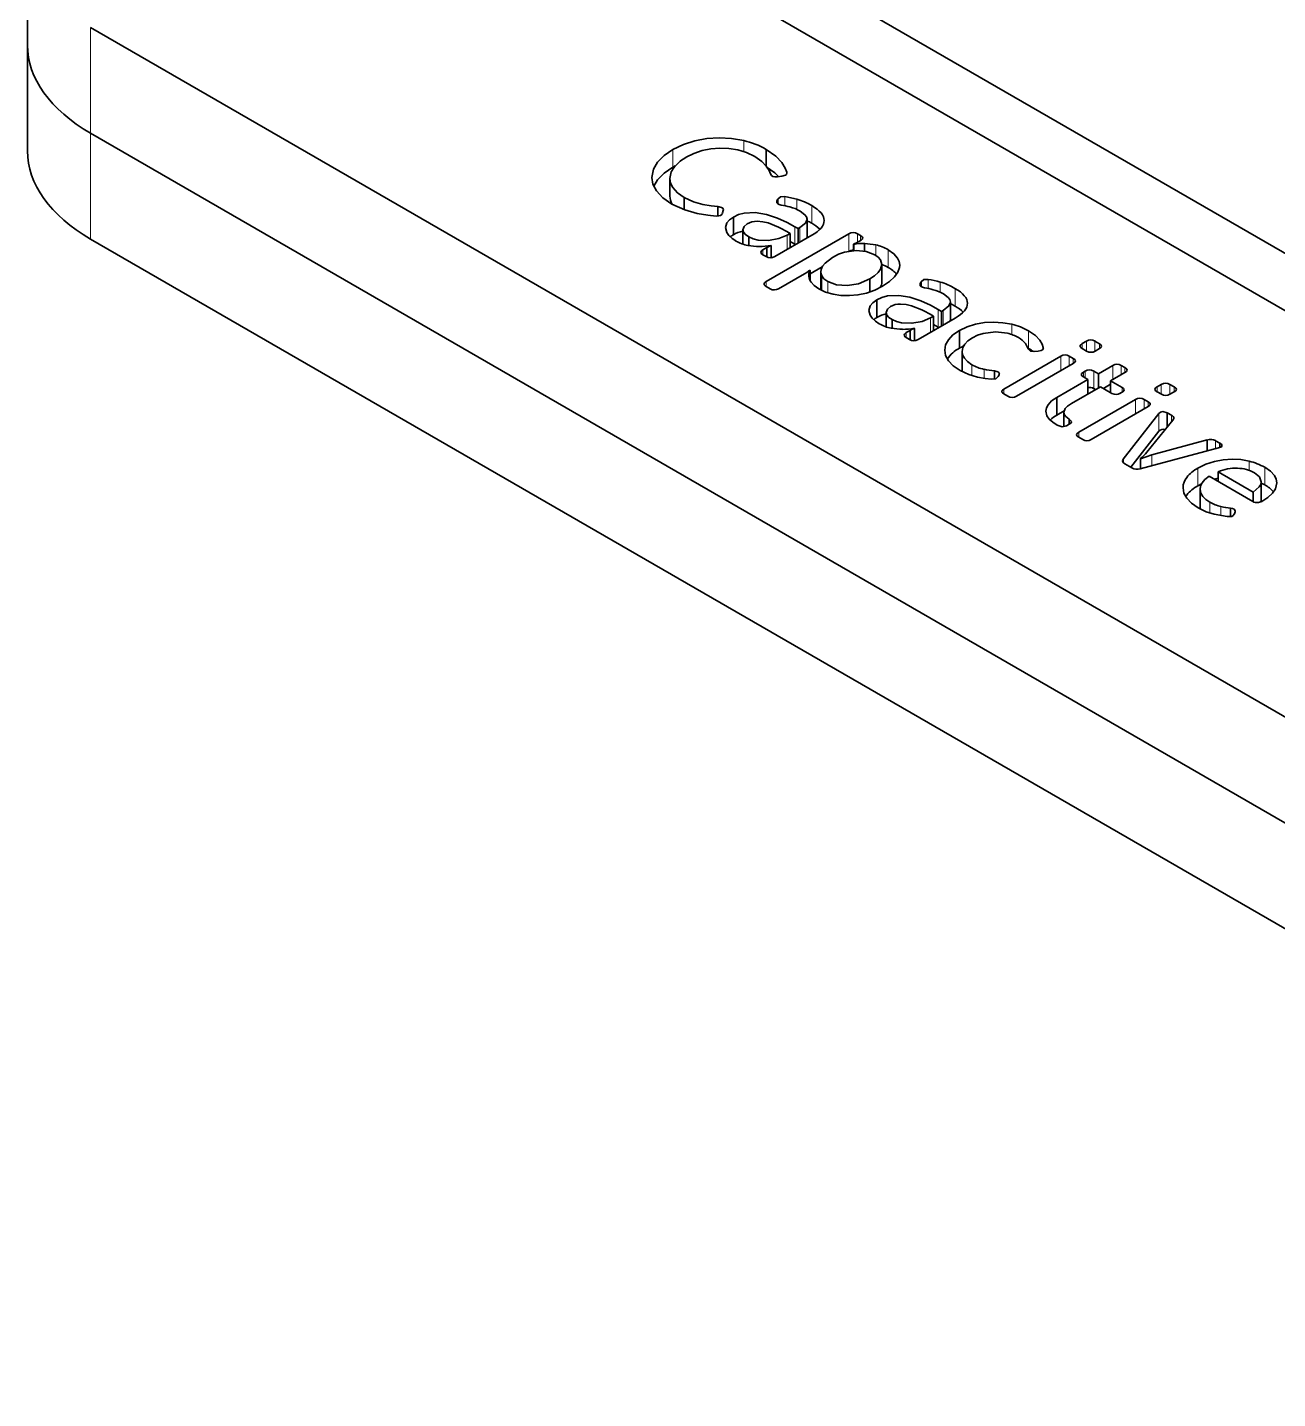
# Model space of a CAD drawing. Extents: x 321 to 857, y 218 to 648.
# Drawn here: x 654.24 to 683.19, y 588.15 to 619.9 of the extents above; entities that cross this region are included whole.
import ezdxf

# ---------------------------------------------------------------- set-up
doc = ezdxf.new("R2010")
doc.units = 0

msp = doc.modelspace()

# ---------------------------------------------------------------- linework, layer by layer
at = {"color": 7, "lineweight": 35, "ltscale": 0.061237}
msp.add_line((654.241, 619.488), (654.241, 621.937), dxfattribs=at)
at = {"color": 7, "lineweight": 35}
for p, q in [((706.206, 601.477), (670.665, 621.996)), ((669.164, 621.539), (705.06, 600.814)), ((655.705, 619.896), (702.205, 593.05)), ((655.705, 617.447), (702.205, 590.6)), ((655.705, 617.447), (702.205, 590.6)), ((655.705, 614.997), (702.205, 588.151))]:
    msp.add_line(p, q, dxfattribs=at)
at = {"color": 7, "lineweight": 13, "ltscale": 0.061237}
for q in [(655.705, 619.896), (655.705, 614.997)]:
    msp.add_line((655.705, 617.447), q, dxfattribs=at)
at = {"color": 7, "lineweight": 35, "ltscale": 0.061238}
msp.add_line((654.241, 617.038), (654.241, 619.488), dxfattribs=at)
at = {"color": 7, "lineweight": 13, "ltscale": 0.006296}
msp.add_line((670.831, 617.275), (670.831, 617.023), dxfattribs=at)
at = {"color": 7, "lineweight": 13, "ltscale": 0.010207}
for p, q in [((669.192, 617.069), (669.192, 616.66)), ((672.404, 615.771), (672.404, 615.362)), ((672.015, 615.283), (672.015, 614.875)), ((673.266, 615.117), (673.266, 614.709)), ((674.176, 614.747), (674.176, 614.339)), ((675.724, 613.854), (675.724, 613.446)), ((675.335, 613.367), (675.335, 612.958)), ((677.427, 612.871), (677.427, 612.462)), ((678.936, 611.941), (678.936, 611.533)), ((680.447, 610.954), (680.447, 610.546)), ((681.345, 609.692), (681.345, 609.284))]:
    msp.add_line(p, q, dxfattribs=at)
at = {"color": 7, "lineweight": 35, "ltscale": 0.009534}
msp.add_line((671.348, 617.072), (671.348, 616.691), dxfattribs=at)
at = {"color": 7, "lineweight": 35, "ltscale": 0.001434}
msp.add_line((669.192, 616.66), (669.242, 616.688), dxfattribs=at)
at = {"color": 7, "lineweight": 35, "ltscale": 0.000339202}
msp.add_line((671.829, 616.541), (671.831, 616.528), dxfattribs=at)
at = {"color": 7, "lineweight": 35, "ltscale": 0.000646973}
msp.add_line((671.829, 616.541), (671.829, 616.516), dxfattribs=at)
at = {"color": 7, "lineweight": 35, "ltscale": 0.010207}
for p, q in [((669.122, 616.4), (669.122, 615.992)), ((672.297, 615.454), (672.297, 615.046)), ((672.617, 614.237), (672.617, 613.829)), ((673.91, 613.588), (673.91, 613.18)), ((675.617, 613.537), (675.617, 613.129)), ((678.083, 611.331), (678.083, 610.922)), ((681.399, 609.205), (681.399, 608.796)), ((682.817, 609.373), (682.817, 608.965))]:
    msp.add_line(p, q, dxfattribs=at)
at = {"color": 7, "lineweight": 35, "ltscale": 0.002492}
msp.add_line((671.71, 616.452), (671.611, 616.439), dxfattribs=at)
at = {"color": 7, "lineweight": 35, "ltscale": 0.007074}
msp.add_line((669.45, 615.959), (669.45, 615.676), dxfattribs=at)
at = {"color": 7, "lineweight": 35, "ltscale": 0.00105}
for p, q in [((671.599, 615.883), (671.617, 615.921)), ((674.919, 613.966), (674.937, 614.004))]:
    msp.add_line(p, q, dxfattribs=at)
at = {"color": 7, "lineweight": 35, "ltscale": 0.001202}
for p, q in [((671.599, 615.883), (671.599, 615.835)), ((674.919, 613.966), (674.919, 613.918))]:
    msp.add_line(p, q, dxfattribs=at)
at = {"color": 7, "lineweight": 35, "ltscale": 0.00265}
for p, q in [((671.617, 615.921), (671.617, 615.815)), ((674.937, 614.004), (674.937, 613.898))]:
    msp.add_line(p, q, dxfattribs=at)
at = {"color": 7, "lineweight": 13, "ltscale": 0.00529}
msp.add_line((671.784, 615.98), (671.784, 615.768), dxfattribs=at)
at = {"color": 7, "lineweight": 13, "ltscale": 0.005885}
msp.add_line((672.061, 615.917), (672.061, 615.681), dxfattribs=at)
at = {"color": 7, "lineweight": 35, "ltscale": 0.005435}
msp.add_line((670.231, 615.747), (670.231, 615.529), dxfattribs=at)
at = {"color": 7, "lineweight": 35, "ltscale": 0.001552}
msp.add_line((670.357, 615.66), (670.342, 615.6), dxfattribs=at)
at = {"color": 7, "lineweight": 35, "ltscale": 0.000407481}
msp.add_line((670.359, 615.676), (670.357, 615.66), dxfattribs=at)
at = {"color": 7, "lineweight": 35, "ltscale": 0.010205}
for p, q in [((670.59, 615.505), (670.59, 615.096)), ((674.028, 614.406), (674.028, 613.998)), ((675.826, 612.879), (675.826, 612.471)), ((675.887, 612.394), (675.887, 611.986))]:
    msp.add_line(p, q, dxfattribs=at)
at = {"color": 7, "lineweight": 35, "ltscale": 0.002251}
msp.add_line((672.015, 615.283), (672.093, 615.238), dxfattribs=at)
at = {"color": 7, "lineweight": 35, "ltscale": 0.001125}
for p, q in [((672.093, 615.238), (672.132, 615.261)), ((675.413, 613.322), (675.452, 613.344)), ((678.699, 611.918), (678.738, 611.941))]:
    msp.add_line(p, q, dxfattribs=at)
at = {"color": 7, "lineweight": 35, "ltscale": 0.008382}
for p, q in [((672.093, 615.238), (672.093, 614.903)), ((678.801, 611.746), (678.801, 611.41))]:
    msp.add_line(p, q, dxfattribs=at)
at = {"color": 7, "lineweight": 13, "ltscale": 0.008383}
for p, q in [((672.132, 615.261), (672.132, 614.926)), ((679.905, 611.284), (679.905, 610.949))]:
    msp.add_line(p, q, dxfattribs=at)
at = {"color": 7, "lineweight": 35, "ltscale": 0.000174057}
msp.add_line((670.811, 615.212), (670.811, 615.206), dxfattribs=at)
at = {"color": 7, "lineweight": 35, "ltscale": 0.008185}
for p, q in [((670.811, 615.206), (670.811, 614.878)), ((674.131, 613.289), (674.131, 612.961))]:
    msp.add_line(p, q, dxfattribs=at)
at = {"color": 7, "lineweight": 35, "ltscale": 0.005032}
for p, q in [((670.946, 615.047), (670.946, 614.845)), ((674.266, 613.13), (674.266, 612.929))]:
    msp.add_line(p, q, dxfattribs=at)
at = {"color": 7, "lineweight": 35, "ltscale": 0.055302}
msp.add_line((671.35, 614.011), (673.266, 615.117), dxfattribs=at)
at = {"color": 7, "lineweight": 35, "ltscale": 0.024794}
msp.add_line((672.407, 615.084), (671.548, 614.589), dxfattribs=at)
at = {"color": 7, "lineweight": 35, "ltscale": 0.002244}
msp.add_line((671.904, 615.126), (671.826, 615.171), dxfattribs=at)
at = {"color": 7, "lineweight": 35, "ltscale": 0.001899}
msp.add_line((671.838, 615.088), (671.904, 615.126), dxfattribs=at)
at = {"color": 7, "lineweight": 13, "ltscale": 0.008298}
for p, q in [((671.838, 615.088), (671.838, 614.756)), ((675.158, 613.171), (675.158, 612.839))]:
    msp.add_line(p, q, dxfattribs=at)
at = {"color": 7, "lineweight": 35, "ltscale": 0.008298}
msp.add_line((671.904, 615.126), (671.904, 614.794), dxfattribs=at)
at = {"color": 7, "lineweight": 35, "ltscale": 0.003167}
msp.add_line((671.904, 614.936), (672.015, 614.875), dxfattribs=at)
at = {"color": 7, "lineweight": 35, "ltscale": 0.00065431}
msp.add_line((672.294, 615.02), (672.297, 615.046), dxfattribs=at)
at = {"color": 7, "lineweight": 35, "ltscale": 0.002424}
msp.add_line((673.458, 614.92), (673.371, 614.877), dxfattribs=at)
at = {"color": 7, "lineweight": 35, "ltscale": 0.002594}
msp.add_line((673.548, 614.972), (673.458, 614.92), dxfattribs=at)
at = {"color": 7, "lineweight": 35, "ltscale": 0.001991}
msp.add_line((673.464, 615.117), (673.533, 615.078), dxfattribs=at)
at = {"color": 7, "lineweight": 13, "ltscale": 0.004839}
msp.add_line((673.464, 615.117), (673.464, 614.924), dxfattribs=at)
at = {"color": 7, "lineweight": 13, "ltscale": 0.002847}
for p, q in [((673.533, 615.078), (673.533, 614.964)), ((678.669, 612.575), (678.669, 612.461)), ((678.463, 612.231), (678.463, 612.117)), ((678.699, 611.918), (678.699, 611.804))]:
    msp.add_line(p, q, dxfattribs=at)
at = {"color": 7, "lineweight": 35, "ltscale": 0.00216}
msp.add_line((671.35, 614.589), (671.275, 614.632), dxfattribs=at)
at = {"color": 7, "lineweight": 35, "ltscale": 0.002588}
msp.add_line((671.276, 614.746), (671.365, 614.798), dxfattribs=at)
at = {"color": 7, "lineweight": 13, "ltscale": 0.002855}
for p, q in [((671.276, 614.746), (671.276, 614.632)), ((671.35, 614.011), (671.35, 613.897)), ((674.596, 612.829), (674.596, 612.715)), ((679.067, 612.573), (679.067, 612.459)), ((676.855, 611.524), (676.855, 611.41)), ((679.591, 611.562), (679.591, 611.448)), ((680.8, 611.573), (680.8, 611.458))]:
    msp.add_line(p, q, dxfattribs=at)
at = {"color": 7, "lineweight": 35, "ltscale": 0.005426}
msp.add_line((671.365, 614.798), (671.365, 614.581), dxfattribs=at)
at = {"color": 7, "lineweight": 35, "ltscale": 0.000168269}
msp.add_line((671.467, 614.846), (671.461, 614.849), dxfattribs=at)
at = {"color": 7, "lineweight": 35, "ltscale": 0.007129}
msp.add_line((671.467, 614.846), (671.467, 614.561), dxfattribs=at)
at = {"color": 7, "lineweight": 35, "ltscale": 0.000426603}
msp.add_line((672.015, 614.875), (672.03, 614.867), dxfattribs=at)
at = {"color": 7, "lineweight": 35, "ltscale": 0.000168822}
for p, q in [((673.371, 614.877), (673.377, 614.874)), ((674.787, 612.929), (674.781, 612.933))]:
    msp.add_line(p, q, dxfattribs=at)
at = {"color": 7, "lineweight": 35, "ltscale": 0.003645}
msp.add_line((673.371, 614.877), (673.371, 614.731), dxfattribs=at)
at = {"color": 7, "lineweight": 35, "ltscale": 0.003549}
msp.add_line((673.377, 614.874), (673.377, 614.732), dxfattribs=at)
at = {"color": 7, "lineweight": 35, "ltscale": 0.004353}
msp.add_line((673.631, 614.893), (673.631, 614.719), dxfattribs=at)
at = {"color": 7, "lineweight": 13, "ltscale": 0.006023}
msp.add_line((673.889, 614.86), (673.889, 614.619), dxfattribs=at)
at = {"color": 7, "lineweight": 35, "ltscale": 0.00071859}
msp.add_line((671.467, 614.562), (671.495, 614.566), dxfattribs=at)
at = {"color": 7, "lineweight": 35, "ltscale": 0.000175635}
for p, q in [((672.368, 614.27), (672.362, 614.274)), ((680.016, 609.914), (680.022, 609.91))]:
    msp.add_line(p, q, dxfattribs=at)
at = {"color": 7, "lineweight": 35, "ltscale": 0.008119}
msp.add_line((672.368, 614.191), (672.649, 614.353), dxfattribs=at)
at = {"color": 7, "lineweight": 35, "ltscale": 0.01737}
msp.add_line((672.239, 614.193), (671.638, 613.845), dxfattribs=at)
at = {"color": 7, "lineweight": 35, "ltscale": 0.000675889}
msp.add_line((672.338, 614.132), (672.337, 614.159), dxfattribs=at)
at = {"color": 7, "lineweight": 35, "ltscale": 0.005878}
msp.add_line((672.368, 614.27), (672.368, 614.035), dxfattribs=at)
at = {"color": 7, "lineweight": 13, "ltscale": 0.008511}
msp.add_line((672.637, 614.148), (672.637, 613.807), dxfattribs=at)
at = {"color": 7, "lineweight": 13, "ltscale": 0.006557}
msp.add_line((672.775, 614.015), (672.775, 613.753), dxfattribs=at)
at = {"color": 7, "lineweight": 35, "ltscale": 0.007541}
msp.add_line((673.751, 614.074), (673.751, 613.772), dxfattribs=at)
at = {"color": 7, "lineweight": 13, "ltscale": 0.005289}
msp.add_line((675.104, 614.063), (675.104, 613.852), dxfattribs=at)
at = {"color": 7, "lineweight": 13, "ltscale": 0.005887}
msp.add_line((675.381, 614), (675.381, 613.765), dxfattribs=at)
at = {"color": 7, "lineweight": 35, "ltscale": 0.002678}
for p, q in [((671.443, 613.844), (671.35, 613.897)), ((678.37, 612.285), (678.463, 612.231)), ((678.681, 610.356), (678.589, 610.41))]:
    msp.add_line(p, q, dxfattribs=at)
at = {"color": 7, "lineweight": 35, "ltscale": 0.000280865}
msp.add_line((672.617, 613.829), (672.618, 613.817), dxfattribs=at)
at = {"color": 7, "lineweight": 35, "ltscale": 0.00225}
msp.add_line((675.335, 613.367), (675.413, 613.322), dxfattribs=at)
at = {"color": 7, "lineweight": 35, "ltscale": 0.008383}
msp.add_line((675.413, 613.322), (675.413, 612.986), dxfattribs=at)
at = {"color": 7, "lineweight": 13, "ltscale": 0.008382}
for p, q in [((675.452, 613.344), (675.452, 613.009)), ((678.172, 612.285), (678.172, 611.95))]:
    msp.add_line(p, q, dxfattribs=at)
at = {"color": 7, "lineweight": 35, "ltscale": 0.000172532}
msp.add_line((674.131, 613.296), (674.131, 613.289), dxfattribs=at)
at = {"color": 7, "lineweight": 35, "ltscale": 0.024796}
msp.add_line((675.727, 613.168), (674.868, 612.672), dxfattribs=at)
at = {"color": 7, "lineweight": 35, "ltscale": 0.002243}
msp.add_line((675.224, 613.209), (675.146, 613.254), dxfattribs=at)
at = {"color": 7, "lineweight": 35, "ltscale": 0.0019}
msp.add_line((675.158, 613.171), (675.224, 613.209), dxfattribs=at)
at = {"color": 7, "lineweight": 35, "ltscale": 0.008299}
msp.add_line((675.224, 613.209), (675.224, 612.877), dxfattribs=at)
at = {"color": 7, "lineweight": 35, "ltscale": 0.003168}
msp.add_line((675.224, 613.02), (675.335, 612.958), dxfattribs=at)
at = {"color": 7, "lineweight": 35, "ltscale": 0.000654486}
msp.add_line((675.614, 613.103), (675.617, 613.129), dxfattribs=at)
at = {"color": 7, "lineweight": 13, "ltscale": 0.005931}
msp.add_line((677.041, 613.023), (677.041, 612.785), dxfattribs=at)
at = {"color": 7, "lineweight": 35, "ltscale": 0.002158}
msp.add_line((674.67, 612.672), (674.595, 612.715), dxfattribs=at)
at = {"color": 7, "lineweight": 35, "ltscale": 0.002587}
msp.add_line((674.596, 612.829), (674.685, 612.881), dxfattribs=at)
at = {"color": 7, "lineweight": 35, "ltscale": 0.005428}
msp.add_line((674.685, 612.881), (674.685, 612.664), dxfattribs=at)
at = {"color": 7, "lineweight": 35, "ltscale": 0.00713}
msp.add_line((674.787, 612.929), (674.787, 612.644), dxfattribs=at)
at = {"color": 7, "lineweight": 35, "ltscale": 0.000425841}
msp.add_line((675.335, 612.958), (675.349, 612.95), dxfattribs=at)
at = {"color": 7, "lineweight": 35, "ltscale": 0.000718812}
msp.add_line((674.787, 612.645), (674.815, 612.65), dxfattribs=at)
at = {"color": 7, "lineweight": 35, "ltscale": 0.00051385}
msp.add_line((677.409, 612.472), (677.427, 612.462), dxfattribs=at)
at = {"color": 7, "lineweight": 35, "ltscale": 0.001889}
msp.add_line((677.649, 612.401), (677.574, 612.392), dxfattribs=at)
at = {"color": 7, "lineweight": 35, "ltscale": 0.000979614}
msp.add_line((677.766, 612.489), (677.766, 612.449), dxfattribs=at)
at = {"color": 7, "lineweight": 35, "ltscale": 0.002855}
for p, q in [((678.669, 612.575), (678.768, 612.632)), ((680.801, 611.459), (680.702, 611.402))]:
    msp.add_line(p, q, dxfattribs=at)
at = {"color": 7, "lineweight": 35, "ltscale": 0.002939}
msp.add_line((678.771, 612.402), (678.669, 612.461), dxfattribs=at)
at = {"color": 7, "lineweight": 13, "ltscale": 0.005704}
for p, q in [((678.768, 612.632), (678.768, 612.404)), ((680.501, 611.632), (680.501, 611.403))]:
    msp.add_line(p, q, dxfattribs=at)
at = {"color": 7, "lineweight": 35, "ltscale": 0.00294}
for p, q in [((678.965, 612.632), (679.067, 612.573)), ((680.504, 611.402), (680.402, 611.46)), ((680.699, 611.632), (680.8, 611.573)), ((680.639, 610.975), (680.741, 610.916))]:
    msp.add_line(p, q, dxfattribs=at)
at = {"color": 7, "lineweight": 13, "ltscale": 0.005795}
for p, q in [((678.965, 612.632), (678.965, 612.4)), ((680.699, 611.632), (680.699, 611.4))]:
    msp.add_line(p, q, dxfattribs=at)
at = {"color": 7, "lineweight": 35, "ltscale": 0.002856}
for p, q in [((679.067, 612.459), (678.969, 612.402)), ((680.402, 611.574), (680.501, 611.632))]:
    msp.add_line(p, q, dxfattribs=at)
at = {"color": 7, "lineweight": 13, "ltscale": 0.00632}
msp.add_line((676.113, 612.088), (676.113, 611.835), dxfattribs=at)
at = {"color": 7, "lineweight": 35, "ltscale": 0.038017}
for p, q in [((676.855, 611.524), (678.172, 612.285)), ((680.196, 611.116), (678.879, 610.356))]:
    msp.add_line(p, q, dxfattribs=at)
at = {"color": 7, "lineweight": 35, "ltscale": 0.038016}
for p, q in [((678.463, 612.117), (677.146, 611.357)), ((678.589, 610.524), (679.905, 611.284))]:
    msp.add_line(p, q, dxfattribs=at)
at = {"color": 7, "lineweight": 13, "ltscale": 0.005527}
msp.add_line((678.37, 612.285), (678.37, 612.064), dxfattribs=at)
at = {"color": 7, "lineweight": 35, "ltscale": 0.009593}
msp.add_line((679.044, 611.878), (679.376, 612.07), dxfattribs=at)
at = {"color": 7, "lineweight": 13, "ltscale": 0.008206}
msp.add_line((679.376, 612.07), (679.376, 611.742), dxfattribs=at)
at = {"color": 7, "lineweight": 35, "ltscale": 0.00251}
msp.add_line((679.573, 612.07), (679.66, 612.02), dxfattribs=at)
at = {"color": 7, "lineweight": 13, "ltscale": 0.005357}
msp.add_line((679.573, 612.07), (679.573, 611.856), dxfattribs=at)
at = {"color": 7, "lineweight": 13, "ltscale": 0.005275}
msp.add_line((676.396, 611.98), (676.396, 611.769), dxfattribs=at)
at = {"color": 7, "lineweight": 35, "ltscale": 0.004829}
msp.add_line((676.637, 611.944), (676.637, 611.751), dxfattribs=at)
at = {"color": 7, "lineweight": 35, "ltscale": 0.001121}
msp.add_line((676.745, 611.851), (676.724, 611.811), dxfattribs=at)
at = {"color": 7, "lineweight": 35, "ltscale": 0.020744}
msp.add_line((678.083, 611.331), (678.801, 611.746), dxfattribs=at)
at = {"color": 7, "lineweight": 35, "ltscale": 0.003024}
for p, q in [((678.801, 611.746), (678.696, 611.806)), ((678.364, 610.826), (678.364, 610.705))]:
    msp.add_line(p, q, dxfattribs=at)
at = {"color": 7, "lineweight": 13, "ltscale": 0.003973}
msp.add_line((678.738, 611.941), (678.738, 611.782), dxfattribs=at)
at = {"color": 7, "lineweight": 35, "ltscale": 0.003115}
msp.add_line((678.936, 611.941), (679.044, 611.878), dxfattribs=at)
at = {"color": 7, "lineweight": 35, "ltscale": 0.008206}
msp.add_line((679.044, 611.878), (679.044, 611.55), dxfattribs=at)
at = {"color": 7, "lineweight": 35, "ltscale": 0.009592}
msp.add_line((679.66, 611.906), (679.328, 611.714), dxfattribs=at)
at = {"color": 7, "lineweight": 13, "ltscale": 0.002849}
for p, q in [((679.66, 612.02), (679.66, 611.906)), ((680.402, 611.574), (680.402, 611.46)), ((680.196, 611.231), (680.196, 611.117))]:
    msp.add_line(p, q, dxfattribs=at)
at = {"color": 7, "lineweight": 35, "ltscale": 0.019445}
msp.add_line((679.092, 611.578), (678.418, 611.189), dxfattribs=at)
at = {"color": 7, "lineweight": 35, "ltscale": 0.001117}
msp.add_line((678.936, 611.533), (678.974, 611.51), dxfattribs=at)
at = {"color": 7, "lineweight": 35, "ltscale": 0.007693}
msp.add_line((679.358, 611.424), (679.092, 611.578), dxfattribs=at)
at = {"color": 7, "lineweight": 35, "ltscale": 0.004821}
msp.add_line((679.161, 611.538), (679.328, 611.634), dxfattribs=at)
at = {"color": 7, "lineweight": 35, "ltscale": 0.007603}
msp.add_line((679.328, 611.714), (679.591, 611.562), dxfattribs=at)
at = {"color": 7, "lineweight": 35, "ltscale": 0.006822}
msp.add_line((679.328, 611.714), (679.328, 611.441), dxfattribs=at)
at = {"color": 7, "lineweight": 35, "ltscale": 0.001126}
msp.add_line((679.591, 611.448), (679.552, 611.426), dxfattribs=at)
at = {"color": 7, "lineweight": 35, "ltscale": 0.00268}
for p, q in [((676.948, 611.357), (676.855, 611.41)), ((680.103, 611.284), (680.196, 611.231))]:
    msp.add_line(p, q, dxfattribs=at)
at = {"color": 7, "lineweight": 13, "ltscale": 0.005528}
msp.add_line((680.103, 611.284), (680.103, 611.063), dxfattribs=at)
at = {"color": 7, "lineweight": 35, "ltscale": 0.004794}
msp.add_line((678.083, 610.922), (678.249, 611.018), dxfattribs=at)
at = {"color": 7, "lineweight": 35, "ltscale": 0.008461}
msp.add_line((678.245, 610.987), (678.245, 610.649), dxfattribs=at)
at = {"color": 7, "lineweight": 35, "ltscale": 0.033421}
msp.add_line((679.621, 609.903), (680.447, 610.954), dxfattribs=at)
at = {"color": 7, "lineweight": 35, "ltscale": 0.023872}
msp.add_line((680.77, 610.805), (680.169, 610.064), dxfattribs=at)
at = {"color": 7, "lineweight": 35, "ltscale": 0.008287}
msp.add_line((680.639, 610.975), (680.639, 610.643), dxfattribs=at)
at = {"color": 7, "lineweight": 13, "ltscale": 0.003679}
msp.add_line((680.741, 610.916), (680.741, 610.769), dxfattribs=at)
at = {"color": 7, "lineweight": 35, "ltscale": 0.001814}
msp.add_line((678.37, 610.708), (678.307, 610.672), dxfattribs=at)
at = {"color": 7, "lineweight": 13, "ltscale": 0.002856}
msp.add_line((678.589, 610.524), (678.589, 610.41), dxfattribs=at)
at = {"color": 7, "lineweight": 35, "ltscale": 0.026455}
msp.add_line((679.793, 609.714), (680.447, 610.546), dxfattribs=at)
at = {"color": 7, "lineweight": 35, "ltscale": 0.046916}
msp.add_line((681.824, 610.159), (680.01, 609.679), dxfattribs=at)
at = {"color": 7, "lineweight": 35, "ltscale": 0.033261}
msp.add_line((680.283, 609.998), (681.567, 610.346), dxfattribs=at)
at = {"color": 7, "lineweight": 35, "ltscale": 0.006371}
msp.add_line((681.567, 610.346), (681.567, 610.091), dxfattribs=at)
at = {"color": 7, "lineweight": 35, "ltscale": 0.002932}
msp.add_line((681.759, 610.328), (681.86, 610.27), dxfattribs=at)
at = {"color": 7, "lineweight": 13, "ltscale": 0.004669}
msp.add_line((681.759, 610.328), (681.759, 610.142), dxfattribs=at)
at = {"color": 7, "lineweight": 35, "ltscale": 0.002495}
msp.add_line((681.86, 610.27), (681.86, 610.17), dxfattribs=at)
at = {"color": 7, "lineweight": 35, "ltscale": 0.002107}
msp.add_line((679.621, 609.903), (679.621, 609.819), dxfattribs=at)
at = {"color": 7, "lineweight": 35, "ltscale": 0.00584}
msp.add_line((680.016, 609.914), (680.016, 609.68), dxfattribs=at)
at = {"color": 7, "lineweight": 35, "ltscale": 0.006874}
msp.add_line((680.022, 609.91), (680.283, 609.998), dxfattribs=at)
at = {"color": 7, "lineweight": 35, "ltscale": 0.005713}
msp.add_line((680.022, 609.91), (680.022, 609.682), dxfattribs=at)
at = {"color": 7, "lineweight": 13, "ltscale": 0.006192}
msp.add_line((680.283, 609.998), (680.283, 609.751), dxfattribs=at)
at = {"color": 7, "lineweight": 13, "ltscale": 0.005299}
msp.add_line((682.538, 609.854), (682.538, 609.642), dxfattribs=at)
at = {"color": 7, "lineweight": 35, "ltscale": 0.004838}
msp.add_line((679.822, 609.698), (679.654, 609.794), dxfattribs=at)
at = {"color": 7, "lineweight": 35, "ltscale": 0.023416}
msp.add_line((681.815, 609.608), (682.626, 609.139), dxfattribs=at)
at = {"color": 7, "lineweight": 35, "ltscale": 0.005527}
for p, q in [((681.815, 609.608), (681.815, 609.387)), ((682.626, 609.139), (682.626, 608.918))]:
    msp.add_line(p, q, dxfattribs=at)
at = {"color": 7, "lineweight": 13, "ltscale": 0.010205}
msp.add_line((682.896, 609.713), (682.896, 609.305), dxfattribs=at)
at = {"color": 7, "lineweight": 35, "ltscale": 0.002485}
msp.add_line((681.345, 609.284), (681.433, 609.331), dxfattribs=at)
at = {"color": 7, "lineweight": 35, "ltscale": 0.029211}
msp.add_line((682.624, 608.92), (681.612, 609.504), dxfattribs=at)
at = {"color": 7, "lineweight": 35, "ltscale": 0.002282}
msp.add_line((681.727, 609.438), (681.816, 609.458), dxfattribs=at)
at = {"color": 7, "lineweight": 35, "ltscale": 0.000137363}
msp.add_line((682.817, 609.373), (682.817, 609.379), dxfattribs=at)
at = {"color": 7, "lineweight": 35, "ltscale": 0.002238}
msp.add_line((682.817, 609.347), (682.896, 609.305), dxfattribs=at)
at = {"color": 7, "lineweight": 35, "ltscale": 0.001152}
msp.add_line((681.065, 609.032), (681.091, 609.07), dxfattribs=at)
at = {"color": 7, "lineweight": 13, "ltscale": 0.006323}
msp.add_line((681.624, 608.906), (681.624, 608.653), dxfattribs=at)
at = {"color": 7, "lineweight": 13, "ltscale": 0.005363}
msp.add_line((681.883, 608.803), (681.883, 608.589), dxfattribs=at)
at = {"color": 7, "lineweight": 35, "ltscale": 0.004927}
msp.add_line((682.106, 608.766), (682.106, 608.569), dxfattribs=at)
at = {"color": 7, "lineweight": 35, "ltscale": 0.001129}
msp.add_line((682.208, 608.669), (682.189, 608.628), dxfattribs=at)
at = {"color": 7, "lineweight": 35}
for points in [[(669.192, 617.069), (669.435, 617.185), (669.7, 617.27), (669.979, 617.322), (670.264, 617.34), (670.549, 617.324), (670.831, 617.275)], [(668.702, 616.425), (668.74, 616.612), (668.834, 616.774), (668.986, 616.927), (669.192, 617.069)], [(671.087, 616.908), (670.896, 617), (670.695, 617.062), (670.487, 617.096), (670.277, 617.104), (670.069, 617.087), (669.867, 617.045), (669.676, 616.98), (669.5, 616.894)], [(671.449, 616.505), (671.416, 616.583), (671.353, 616.683), (671.247, 616.795), (671.087, 616.908)], [(671.348, 617.072), (671.57, 616.915), (671.713, 616.768), (671.793, 616.64), (671.829, 616.541)], [(668.747, 616.221), (668.834, 616.366), (668.986, 616.519), (669.192, 616.66)], [(671.831, 616.528), (671.817, 616.493), (671.794, 616.475), (671.71, 616.452)], [(669.168, 615.807), (668.956, 615.954), (668.809, 616.113), (668.729, 616.268), (668.702, 616.425)], [(669.122, 616.4), (669.138, 616.293), (669.189, 616.187), (669.293, 616.069), (669.45, 615.959)], [(669.45, 615.959), (669.667, 615.86), (669.884, 615.797), (670.078, 615.762), (670.231, 615.747)], [(671.617, 615.921), (671.68, 615.975), (671.784, 615.98)], [(670.189, 615.529), (670, 615.546), (669.75, 615.588), (669.463, 615.671), (669.168, 615.807)], [(670.231, 615.747), (670.319, 615.728), (670.344, 615.711), (670.359, 615.676)], [(670.59, 615.505), (670.71, 615.561), (670.837, 615.595), (671.099, 615.608), (671.361, 615.564), (671.611, 615.482), (671.834, 615.381), (672.015, 615.283)], [(672.297, 615.454), (672.281, 615.514), (672.247, 615.559), (672.135, 615.643)], [(670.41, 615.26), (670.442, 615.371), (670.499, 615.44), (670.59, 615.505)], [(670.65, 614.952), (670.56, 615.012), (670.488, 615.079), (670.438, 615.151), (670.41, 615.26)], [(670.907, 615.349), (670.838, 615.289), (670.811, 615.212)], [(671.633, 615.274), (671.395, 615.368), (671.269, 615.397), (671.142, 615.409)], [(672.132, 615.261), (672.263, 615.366), (672.297, 615.454)], [(670.811, 615.206), (670.826, 615.152), (670.871, 615.099), (670.946, 615.047)], [(670.946, 615.047), (671.048, 615), (671.162, 614.972), (671.404, 614.964), (671.641, 615.007), (671.838, 615.088)], [(673.533, 615.078), (673.57, 615.051), (673.58, 615.038), (673.586, 615.018)], [(671.226, 614.689), (671.232, 614.708), (671.241, 614.72), (671.276, 614.746)], [(671.275, 614.632), (671.241, 614.657), (671.232, 614.67), (671.226, 614.689)], [(673.865, 614.633), (673.669, 614.71), (673.432, 614.735), (673.166, 614.693), (673.026, 614.643), (672.883, 614.571)], [(674.028, 614.406), (673.998, 614.512), (673.944, 614.576), (673.865, 614.633)], [(674.176, 614.747), (674.307, 614.655), (674.393, 614.555), (674.431, 614.473), (674.444, 614.388)], [(672.362, 614.274), (672.292, 614.225), (672.239, 614.193)], [(672.883, 614.571), (672.714, 614.441), (672.658, 614.369), (672.625, 614.295), (672.617, 614.237)], [(673.751, 614.074), (673.86, 614.146), (673.943, 614.22), (673.998, 614.296), (674.028, 614.406)], [(674.444, 614.388), (674.44, 614.34), (674.401, 614.229), (674.323, 614.118), (674.205, 614.01), (674.047, 613.906)], [(672.569, 613.844), (672.458, 613.92), (672.391, 613.995)], [(672.637, 614.148), (672.688, 614.078), (672.775, 614.015)], [(672.775, 614.015), (672.98, 613.938), (673.224, 613.918), (673.488, 613.961), (673.751, 614.074)], [(674.937, 614.004), (675, 614.059), (675.104, 614.063)], [(674.047, 613.906), (673.863, 613.814), (673.67, 613.747), (673.473, 613.704), (673.277, 613.686), (673.083, 613.691), (672.898, 613.719), (672.724, 613.77), (672.569, 613.844)], [(673.91, 613.588), (674.03, 613.644), (674.157, 613.679), (674.419, 613.691), (674.681, 613.647), (674.931, 613.565), (675.153, 613.464), (675.335, 613.367)], [(675.617, 613.537), (675.601, 613.597), (675.567, 613.642), (675.455, 613.726)], [(673.73, 613.343), (673.762, 613.454), (673.819, 613.523), (673.91, 613.588)], [(673.97, 613.035), (673.88, 613.095), (673.808, 613.163), (673.758, 613.234), (673.73, 613.343)], [(674.227, 613.432), (674.158, 613.372), (674.131, 613.296)], [(674.953, 613.357), (674.715, 613.451), (674.589, 613.48), (674.462, 613.492)], [(675.452, 613.344), (675.583, 613.45), (675.617, 613.537)], [(674.131, 613.289), (674.146, 613.235), (674.191, 613.182), (674.266, 613.13)], [(674.266, 613.13), (674.368, 613.084), (674.482, 613.056), (674.724, 613.047), (674.96, 613.09), (675.158, 613.171)], [(675.826, 612.879), (676.003, 612.964), (676.198, 613.025), (676.405, 613.062), (676.618, 613.074), (676.83, 613.06), (677.041, 613.023)], [(674.546, 612.772), (674.552, 612.791), (674.561, 612.804), (674.596, 612.829)], [(674.595, 612.715), (674.561, 612.74), (674.551, 612.753), (674.546, 612.772)], [(675.484, 612.422), (675.506, 612.544), (675.57, 612.662), (675.676, 612.776), (675.826, 612.879)], [(676.125, 612.71), (676.022, 612.639), (675.948, 612.563), (675.903, 612.482), (675.887, 612.394)], [(676.939, 612.815), (676.659, 612.847), (676.379, 612.812), (676.247, 612.769), (676.125, 612.71)], [(677.427, 612.871), (677.584, 612.761), (677.685, 612.656), (677.742, 612.563), (677.766, 612.489)], [(675.841, 611.955), (675.684, 612.063), (675.573, 612.178), (675.506, 612.299), (675.484, 612.422)], [(675.887, 612.394), (675.9, 612.314), (675.941, 612.235), (676.012, 612.158), (676.113, 612.088)], [(677.574, 612.392), (677.473, 612.4), (677.415, 612.456)], [(677.77, 612.468), (677.768, 612.454), (677.748, 612.43), (677.722, 612.417), (677.649, 612.401)], [(678.62, 612.518), (678.625, 612.537), (678.635, 612.55), (678.669, 612.575)], [(678.669, 612.461), (678.635, 612.487), (678.625, 612.499), (678.62, 612.518)], [(679.067, 612.573), (679.101, 612.548), (679.111, 612.535), (679.117, 612.516)], [(679.117, 612.516), (679.111, 612.497), (679.102, 612.485), (679.067, 612.459)], [(678.463, 612.231), (678.497, 612.206), (678.507, 612.193), (678.512, 612.174)], [(678.512, 612.174), (678.507, 612.155), (678.497, 612.143), (678.463, 612.117)], [(676.565, 611.751), (676.424, 611.765), (676.248, 611.797), (676.047, 611.858), (675.841, 611.955)], [(676.724, 611.811), (676.668, 611.759), (676.565, 611.751)], [(676.637, 611.944), (676.715, 611.924), (676.737, 611.908), (676.75, 611.876)], [(678.649, 611.861), (678.655, 611.88), (678.665, 611.893), (678.699, 611.918)], [(678.696, 611.806), (678.664, 611.83), (678.654, 611.843), (678.649, 611.861)], [(679.66, 612.02), (679.694, 611.995), (679.704, 611.982), (679.71, 611.963)], [(679.71, 611.963), (679.704, 611.944), (679.694, 611.932), (679.66, 611.906)], [(676.806, 611.467), (676.811, 611.486), (676.821, 611.499), (676.855, 611.524)], [(676.855, 611.41), (676.821, 611.436), (676.811, 611.448), (676.806, 611.467)], [(679.591, 611.562), (679.625, 611.537), (679.635, 611.524), (679.641, 611.505)], [(679.641, 611.505), (679.635, 611.486), (679.625, 611.474), (679.591, 611.448)], [(680.353, 611.517), (680.359, 611.536), (680.368, 611.549), (680.402, 611.574)], [(680.402, 611.46), (680.368, 611.486), (680.359, 611.498), (680.353, 611.517)], [(680.8, 611.573), (680.835, 611.547), (680.844, 611.535), (680.85, 611.516)], [(680.85, 611.516), (680.844, 611.497), (680.835, 611.484), (680.801, 611.459)], [(677.829, 611.01), (677.841, 611.085), (677.881, 611.16), (677.96, 611.247), (678.083, 611.331)], [(678.418, 611.189), (678.328, 611.128), (678.274, 611.071), (678.245, 610.987)], [(680.196, 611.231), (680.23, 611.205), (680.24, 611.193), (680.245, 611.174)], [(680.245, 611.174), (680.24, 611.155), (680.23, 611.142), (680.196, 611.116)], [(678.089, 610.684), (677.986, 610.753), (677.906, 610.828), (677.853, 610.907), (677.829, 611.01)], [(678.245, 610.987), (678.261, 610.927), (678.289, 610.888), (678.364, 610.826)], [(678.364, 610.826), (678.413, 610.781), (678.419, 610.761)], [(680.447, 610.954), (680.485, 610.985), (680.533, 611), (680.639, 610.975)], [(678.307, 610.672), (678.203, 610.647), (678.089, 610.684)], [(678.419, 610.761), (678.414, 610.744), (678.404, 610.733), (678.37, 610.708)], [(678.539, 610.467), (678.544, 610.486), (678.554, 610.498), (678.589, 610.524)], [(678.589, 610.41), (678.554, 610.435), (678.544, 610.448), (678.539, 610.467)], [(681.906, 610.216), (681.905, 610.208), (681.892, 610.189), (681.876, 610.177), (681.824, 610.159)], [(681.86, 610.27), (681.892, 610.246), (681.901, 610.234), (681.906, 610.216)], [(679.654, 609.794), (679.618, 609.822), (679.608, 609.837), (679.602, 609.859)], [(681.345, 609.692), (681.532, 609.783), (681.73, 609.847), (681.934, 609.886), (682.139, 609.9), (682.34, 609.889), (682.538, 609.854)], [(682.817, 609.379), (682.776, 609.49), (682.662, 609.585)], [(682.896, 609.713), (683.03, 609.62), (683.121, 609.521), (683.164, 609.436), (683.178, 609.35)], [(681.354, 608.771), (681.198, 608.879), (681.089, 608.995), (681.025, 609.115), (681.004, 609.237)], [(681.612, 609.504), (681.511, 609.428), (681.444, 609.349), (681.41, 609.276), (681.399, 609.205)], [(681.399, 609.205), (681.418, 609.11), (681.463, 609.037), (681.533, 608.968), (681.624, 608.906)], [(682.626, 609.139), (682.769, 609.256), (682.805, 609.315), (682.817, 609.373)], [(683.178, 609.35), (683.144, 609.214), (683.074, 609.113), (682.968, 609.014), (682.827, 608.92)], [(682.028, 608.569), (681.724, 608.623), (681.54, 608.683), (681.354, 608.771)], [(682.189, 608.628), (682.168, 608.597), (682.133, 608.576), (682.028, 608.569)]]:
    msp.add_lwpolyline(points, dxfattribs=at)
for centre, radius, start, end in [((670.399, 615.414), 1.911, 60.2171, 76.9182), ((669.971, 616.037), 0.977, 118.7745, 138.9957), ((669.555, 616.385), 0.434, 137.6147, 177.9021), ((670.703, 615.508), 1.323, 44.967, 59.1382), ((669.5, 615.996), 0.378, 180.5606, 210.5575), ((671.661, 615.856), 0.0676, 156.2758, 178.6946), ((671.279, 613.141), 2.884, 74.2565, 79.9023), ((671.672, 614.532), 1.439, 59.4185, 74.2843), ((671.374, 613.83), 1.981, 74.6136, 80.5999), ((671.653, 614.815), 0.958, 59.8253, 75.0938), ((671.13, 614.963), 0.445, 88.4484, 120.0059), ((670.036, 612.041), 3.606, 60.2208, 63.6949), ((671.566, 613.914), 1.673, 59.9443, 64.0855), ((671.98, 614.588), 0.883, 45.9291, 61.3121), ((670.846, 614.638), 0.525, 119.1956, 128.6443), ((670.969, 614.442), 0.756, 102.0397, 120.0804), ((671.079, 615.679), 0.845, 239.4705, 259.5972), ((673.365, 614.961), 0.184, 57.6196, 122.3803), ((673.526, 615.031), 0.0618, 289.7876, 347.9345), ((671.203, 616.341), 1.517, 259.5115, 269.468), ((671.19, 616.262), 1.439, 269.9693, 280.882), ((671.575, 614.494), 0.368, 107.0061, 124.5852), ((673.366, 614.553), 0.184, 88.4827, 114.4958), ((673.582, 613.825), 1.068, 87.3521, 101.074), ((673.565, 613.363), 1.531, 77.8071, 87.5335), ((673.686, 613.923), 0.959, 59.2869, 77.7972), ((671.449, 614.744), 0.184, 237.5579, 302.4421), ((673.644, 613.425), 1.058, 59.8085, 68.7085), ((673.869, 613.766), 0.65, 39.466, 61.8418), ((672.555, 614.157), 0.219, 148.7929, 179.3853), ((672.658, 614.177), 0.323, 187.9809, 214.2958), ((672.83, 614.238), 0.213, 180.2912, 205.0313), ((673.791, 614.004), 0.238, 326.7468, 358.4785), ((674.981, 613.939), 0.0676, 156.2758, 178.6946), ((674.599, 611.224), 2.884, 74.2565, 79.9023), ((674.991, 612.615), 1.439, 59.4185, 74.2843), ((671.539, 613.998), 0.181, 238.2885, 302.9881), ((674.694, 611.913), 1.981, 74.6136, 80.5999), ((674.973, 612.898), 0.958, 59.8253, 75.0938), ((674.45, 613.047), 0.445, 88.4484, 120.0059), ((673.355, 610.125), 3.606, 60.2208, 63.6949), ((674.886, 611.997), 1.673, 59.9443, 64.0855), ((675.3, 612.671), 0.883, 45.9291, 61.3121), ((674.166, 612.721), 0.525, 119.1956, 128.6443), ((674.289, 612.525), 0.756, 102.0397, 120.0804), ((674.399, 613.763), 0.845, 239.4705, 259.5972), ((676.714, 611.625), 1.436, 60.2275, 76.8448), ((674.523, 614.424), 1.517, 259.5115, 269.468), ((674.509, 614.345), 1.439, 269.9693, 280.882), ((674.894, 612.577), 0.368, 107.0061, 124.5852), ((676.731, 611.911), 0.927, 60.2503, 77.0243), ((676.981, 612.301), 0.465, 36.2592, 63.2109), ((674.769, 612.827), 0.184, 237.5579, 302.4421), ((676.182, 611.789), 0.768, 117.5629, 145.9921), ((676.434, 611.424), 1.211, 115.1027, 120.1767), ((676.864, 612.252), 0.587, 20.2863, 33.3059), ((676.926, 611.573), 1.021, 53.0899, 60.5903), ((677.717, 612.467), 0.0528, 1.1154, 24.1931), ((678.867, 612.477), 0.184, 57.5991, 122.4009), ((678.87, 612.558), 0.184, 237.5302, 302.3731), ((676.578, 612.879), 0.918, 239.519, 258.5141), ((678.271, 612.129), 0.184, 57.5579, 122.4421), ((679.475, 611.915), 0.184, 57.6269, 122.4698), ((676.135, 611.986), 0.247, 180.0664, 194.4197), ((676.823, 614.023), 2.087, 258.2058, 264.9002), ((676.68, 611.878), 0.0699, 337.2801, 358.6369), ((678.837, 611.785), 0.184, 57.5991, 122.4009), ((678.836, 611.375), 0.186, 57.752, 100.9178), ((679.454, 611.578), 0.181, 238.1976, 302.9826), ((680.6, 611.476), 0.184, 57.5991, 122.4009), ((677.047, 611.512), 0.184, 237.6269, 302.4698), ((680.004, 611.129), 0.184, 57.5579, 122.4421), ((680.603, 611.557), 0.184, 237.5302, 302.3731), ((678.418, 610.305), 0.702, 118.4998, 134.4642), ((680.719, 610.858), 0.0731, 314.6163, 355.5963), ((680.549, 610.457), 0.136, 71.5312, 138.9925), ((678.78, 610.512), 0.184, 237.6269, 302.4698), ((681.645, 610.121), 0.237, 61.2232, 109.1001), ((679.671, 609.854), 0.07, 136.0156, 176.0139), ((679.404, 610.692), 0.99, 308.1851, 320.6148), ((682.229, 608.543), 1.346, 60.3277, 76.7437), ((679.937, 609.903), 0.235, 240.7268, 288.1755), ((681.736, 608.967), 0.824, 118.2619, 141.569), ((682.233, 608.614), 1.077, 88.1645, 112.7918), ((682.257, 608.848), 0.842, 61.1736, 89.2742), ((681.405, 609.228), 0.401, 141.4329, 178.6463), ((681.736, 608.558), 0.824, 118.2619, 141.569), ((682.552, 608.666), 0.726, 41.1117, 61.7188), ((682.092, 609.705), 0.926, 239.6509, 256.9509), ((682.719, 609.091), 0.197, 240.8582, 272.2091), ((682.73, 609.098), 0.203, 269.043, 298.5089), ((682.663, 608.966), 0.153, 338.4906, 359.6682), ((681.63, 608.796), 0.232, 180.0306, 193.1847), ((682.264, 610.38), 1.622, 256.4237, 264.4136), ((682.151, 608.699), 0.0636, 331.8848, 358.081)]:
    msp.add_arc(centre, radius, start, end, dxfattribs=at)
for centre, major_axis, ratio, start_param, end_param in [((659.241, 619.488), (5, 0), 0.57735, 3.141593, 3.926991), ((659.241, 619.488), (5, 0), 0.57735, 3.141593, 3.926991), ((659.241, 617.038), (5, 0), 0.57735, 3.141593, 3.926991), ((678.597, 623.61), (-7.125, -7.14), 0.097195, 6.242028, 6.406355), ((651.943, 628.367), (18.387, -12.795), 0.057832, 6.193265, 6.305737), ((685.821, 619.994), (14.226, 4.15), 0.055337, 3.12545, 3.246611), ((669.027, 615.441), (3.666, -0.017), 0.240994, 0.0011, 0.40091), ((668.755, 615.45), (3.938, -0.026), 0.232699, 5.901248, 6.284682), ((681.353, 613.954), (10.052, 0), 0.057411, 3.042481, 3.141593), ((681.353, 613.954), (10.052, 0), 0.057411, 3.141592, 3.240705), ((689.141, 618.077), (14.226, 4.15), 0.055337, 3.12545, 3.246611), ((672.346, 613.525), (3.666, -0.017), 0.240994, 0.0011, 0.40091), ((672.075, 613.533), (3.938, -0.026), 0.232699, 5.901248, 6.284682), ((672.018, 609.994), (8.774, 0.862), 0.07235, 6.276064, 6.383851), ((669.198, 605.091), (13.015, 3.617), 0.054717, 6.267979, 6.397606)]:
    msp.add_ellipse(centre, major_axis=major_axis, ratio=ratio, start_param=start_param, end_param=end_param, dxfattribs=at)

doc.saveas('drawing.dxf')
